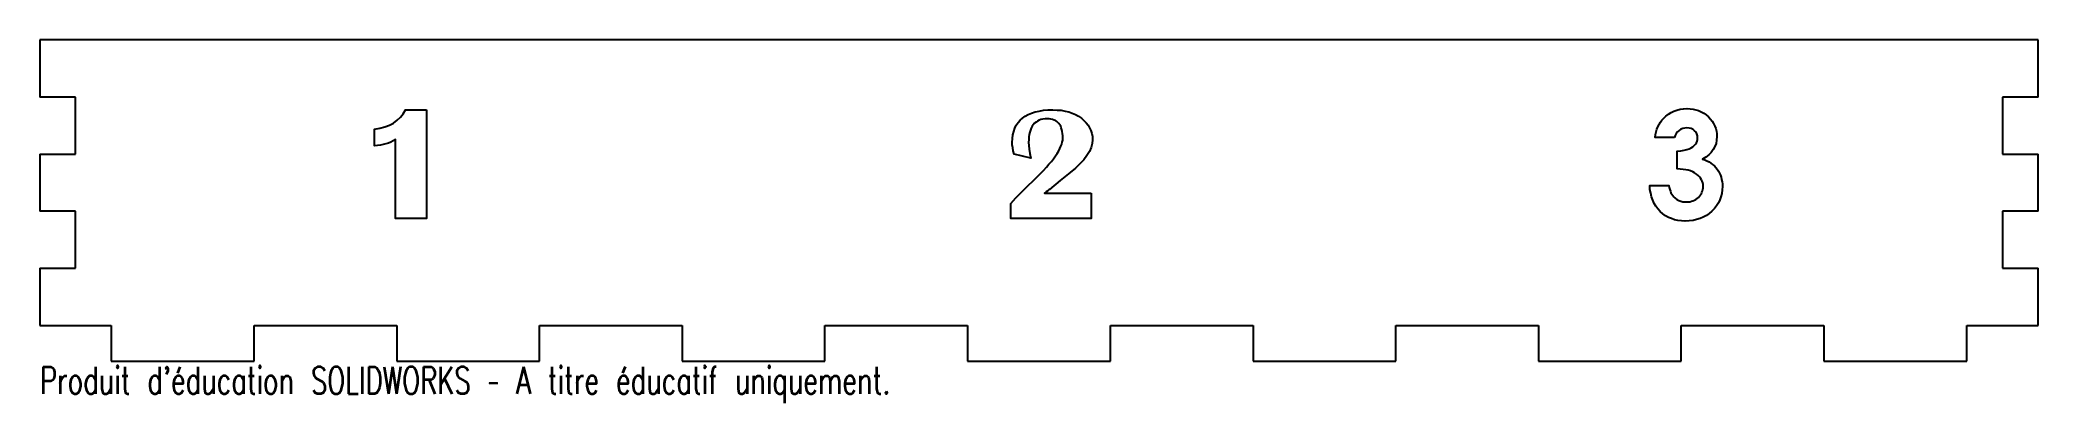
# Model space of a CAD drawing. Header units: inches. Extents: x -7 to 7, y -1.5 to 1.
import ezdxf

# ---------------------------------------------------------------- set-up
doc = ezdxf.new("R2010")
doc.units = ezdxf.units.IN
doc.header["$MEASUREMENT"] = 0
doc.styles.add('SLDTEXTSTYLE0', font='TXT', dxfattribs={"width": 0.7, "bigfont": 'bigfont'})

msp = doc.modelspace()

# ---------------------------------------------------------------- linework, layer by layer
at = {"color": 7, "linetype": 'Continuous', "lineweight": 25}
for p, q in [((7, 1), (-7, 1)), ((-7, 1), (-7, 0.6)), ((7, 0.6), (7, 1)), ((-6.75, 0.6), (-7, 0.6)), ((-6.75, 0.2), (-6.75, 0.6)), ((7, 0.6), (6.75, 0.6)), ((6.75, 0.6), (6.75, 0.2)), ((-7, 0.2), (-6.75, 0.2)), ((-7, 0.2), (-7, -0.2)), ((6.75, 0.2), (7, 0.2)), ((7, -0.2), (7, 0.2)), ((-6.75, -0.2), (-7, -0.2)), ((-6.75, -0.6), (-6.75, -0.2)), ((6.75, -0.2), (6.75, -0.6)), ((7, -0.2), (6.75, -0.2)), ((-7, -0.6), (-6.75, -0.6)), ((-7, -0.6), (-7, -1)), ((6.75, -0.6), (7, -0.6)), ((7, -1), (7, -0.6)), ((-7, -1), (-6.5, -1)), ((-6.5, -1), (-6.5, -1.25)), ((-5.5, -1.25), (-5.5, -1)), ((-5.5, -1), (-4.5, -1)), ((-4.5, -1), (-4.5, -1.25)), ((-3.5, -1.25), (-3.5, -1)), ((-3.5, -1), (-2.5, -1)), ((-2.5, -1), (-2.5, -1.25)), ((-1.5, -1.25), (-1.5, -1)), ((-1.5, -1), (-0.5, -1)), ((-0.5, -1), (-0.5, -1.25)), ((0.5, -1.25), (0.5, -1)), ((0.5, -1), (1.5, -1)), ((1.5, -1), (1.5, -1.25)), ((2.5, -1.25), (2.5, -1)), ((2.5, -1), (3.5, -1)), ((3.5, -1), (3.5, -1.25)), ((4.5, -1.25), (4.5, -1)), ((4.5, -1), (5.5, -1)), ((5.5, -1), (5.5, -1.25)), ((6.5, -1.25), (6.5, -1)), ((6.5, -1), (7, -1)), ((-6.5, -1.25), (-5.5, -1.25)), ((-4.5, -1.25), (-3.5, -1.25)), ((-2.5, -1.25), (-1.5, -1.25)), ((-0.5, -1.25), (0.5, -1.25)), ((1.5, -1.25), (2.5, -1.25)), ((3.5, -1.25), (4.5, -1.25)), ((5.5, -1.25), (6.5, -1.25))]:
    msp.add_line(p, q, dxfattribs=at)
at = {"color": 7, "linetype": 'Continuous', "flags": 128}
for points in [[(-4.292, 0.51), (-4.292, -0.25), (-4.292, -0.25), (-4.51, -0.25), (-4.51, -0.25), (-4.51, 0.303), (-4.51, 0.303), (-4.526, 0.293), (-4.542, 0.285), (-4.559, 0.278), (-4.577, 0.272), (-4.595, 0.267), (-4.615, 0.263), (-4.635, 0.26), (-4.656, 0.258), (-4.656, 0.258), (-4.656, 0.376), (-4.656, 0.376), (-4.618, 0.382), (-4.583, 0.391), (-4.551, 0.403), (-4.523, 0.418), (-4.497, 0.437), (-4.474, 0.458), (-4.454, 0.483), (-4.438, 0.51), (-4.438, 0.51), (-4.292, 0.51)], [(0.365, -0.073), (0.365, -0.25), (0.365, -0.25), (-0.198, -0.25), (-0.198, -0.25), (-0.198, -0.146), (-0.198, -0.146), (-0.162, -0.107), (-0.123, -0.067), (-0.081, -0.025), (-0.037, 0.017), (-0.037, 0.017), (-0.012, 0.041), (0.011, 0.064), (0.032, 0.086), (0.052, 0.108), (0.07, 0.129), (0.087, 0.149), (0.102, 0.168), (0.116, 0.187), (0.128, 0.205), (0.138, 0.223), (0.147, 0.239), (0.154, 0.255), (0.16, 0.271), (0.163, 0.285), (0.166, 0.299), (0.167, 0.312), (0.167, 0.312), (0.166, 0.328), (0.165, 0.344), (0.163, 0.358), (0.16, 0.371), (0.156, 0.384), (0.152, 0.395), (0.146, 0.405), (0.14, 0.414), (0.132, 0.422), (0.125, 0.429), (0.116, 0.435), (0.106, 0.439), (0.095, 0.443), (0.084, 0.446), (0.072, 0.447), (0.059, 0.448), (0.059, 0.448), (0.043, 0.447), (0.028, 0.445), (0.014, 0.442), (0.001, 0.438), (-0.011, 0.432), (-0.021, 0.424), (-0.031, 0.416), (-0.04, 0.406), (-0.048, 0.395), (-0.054, 0.383), (-0.06, 0.369), (-0.065, 0.354), (-0.068, 0.338), (-0.071, 0.321), (-0.072, 0.302), (-0.073, 0.282), (-0.073, 0.282), (-0.072, 0.26), (-0.069, 0.234), (-0.064, 0.205), (-0.058, 0.171), (-0.058, 0.171), (-0.174, 0.199), (-0.174, 0.199), (-0.18, 0.223), (-0.184, 0.245), (-0.187, 0.265), (-0.188, 0.282), (-0.188, 0.282), (-0.186, 0.309), (-0.183, 0.335), (-0.177, 0.359), (-0.17, 0.382), (-0.16, 0.402), (-0.147, 0.421), (-0.133, 0.438), (-0.116, 0.453), (-0.097, 0.467), (-0.076, 0.478), (-0.052, 0.488), (-0.027, 0.496), (0.001, 0.502), (0.031, 0.507), (0.063, 0.51), (0.098, 0.51), (0.098, 0.51), (0.128, 0.509), (0.156, 0.507), (0.183, 0.502), (0.208, 0.496), (0.233, 0.487), (0.255, 0.477), (0.277, 0.465), (0.297, 0.451), (0.315, 0.436), (0.331, 0.42), (0.345, 0.403), (0.355, 0.384), (0.364, 0.365), (0.37, 0.344), (0.374, 0.323), (0.375, 0.3), (0.375, 0.3), (0.373, 0.274), (0.365, 0.246), (0.353, 0.219), (0.336, 0.19), (0.314, 0.161), (0.287, 0.132), (0.256, 0.102), (0.219, 0.071), (0.219, 0.071), (0.149, 0.016), (0.149, 0.016), (0.073, -0.048), (0.073, -0.048), (0.069, -0.051), (0.061, -0.057), (0.051, -0.064), (0.038, -0.073), (0.038, -0.073), (0.365, -0.073)], [(4.452, 0.317), (4.317, 0.317), (4.317, 0.317), (4.32, 0.337), (4.325, 0.357), (4.33, 0.375), (4.337, 0.392), (4.345, 0.408), (4.354, 0.423), (4.364, 0.437), (4.375, 0.45), (4.375, 0.45), (4.392, 0.466), (4.41, 0.48), (4.429, 0.492), (4.449, 0.502), (4.47, 0.509), (4.493, 0.515), (4.516, 0.518), (4.541, 0.519), (4.541, 0.519), (4.562, 0.518), (4.583, 0.516), (4.603, 0.511), (4.622, 0.505), (4.64, 0.496), (4.658, 0.486), (4.674, 0.475), (4.69, 0.461), (4.704, 0.446), (4.716, 0.43), (4.726, 0.414), (4.735, 0.397), (4.742, 0.38), (4.746, 0.361), (4.749, 0.342), (4.75, 0.323), (4.75, 0.323), (4.748, 0.298), (4.744, 0.275), (4.736, 0.253), (4.724, 0.232), (4.71, 0.212), (4.693, 0.195), (4.673, 0.179), (4.65, 0.165), (4.65, 0.165), (4.666, 0.16), (4.68, 0.153), (4.695, 0.146), (4.708, 0.137), (4.72, 0.128), (4.732, 0.117), (4.742, 0.106), (4.752, 0.094), (4.76, 0.081), (4.768, 0.067), (4.774, 0.053), (4.779, 0.038), (4.783, 0.023), (4.786, 0.007), (4.788, -0.009), (4.788, -0.026), (4.788, -0.026), (4.787, -0.051), (4.784, -0.075), (4.778, -0.098), (4.77, -0.12), (4.76, -0.141), (4.747, -0.162), (4.732, -0.181), (4.715, -0.199), (4.696, -0.215), (4.676, -0.23), (4.654, -0.242), (4.632, -0.252), (4.608, -0.259), (4.583, -0.265), (4.556, -0.268), (4.528, -0.269), (4.528, -0.269), (4.502, -0.268), (4.477, -0.265), (4.453, -0.26), (4.431, -0.252), (4.41, -0.243), (4.389, -0.232), (4.371, -0.218), (4.353, -0.202), (4.337, -0.184), (4.323, -0.165), (4.311, -0.145), (4.301, -0.123), (4.292, -0.099), (4.286, -0.074), (4.281, -0.047), (4.279, -0.019), (4.279, -0.019), (4.413, -0.019), (4.413, -0.019), (4.416, -0.033), (4.419, -0.047), (4.424, -0.059), (4.428, -0.07), (4.434, -0.081), (4.44, -0.09), (4.447, -0.099), (4.455, -0.106), (4.472, -0.119), (4.491, -0.128), (4.512, -0.133), (4.536, -0.135), (4.536, -0.135), (4.548, -0.134), (4.56, -0.133), (4.572, -0.13), (4.582, -0.127), (4.593, -0.122), (4.602, -0.117), (4.611, -0.11), (4.62, -0.103), (4.628, -0.095), (4.635, -0.086), (4.641, -0.077), (4.645, -0.067), (4.649, -0.058), (4.652, -0.047), (4.653, -0.036), (4.654, -0.025), (4.654, -0.025), (4.653, -0.013), (4.651, -0.001), (4.647, 0.011), (4.642, 0.021), (4.636, 0.032), (4.627, 0.042), (4.618, 0.051), (4.607, 0.06), (4.594, 0.068), (4.581, 0.076), (4.566, 0.082), (4.549, 0.087), (4.532, 0.091), (4.513, 0.093), (4.493, 0.095), (4.471, 0.096), (4.471, 0.096), (4.471, 0.221), (4.471, 0.221), (4.498, 0.224), (4.521, 0.227), (4.54, 0.232), (4.556, 0.237), (4.569, 0.244), (4.581, 0.251), (4.591, 0.26), (4.6, 0.27), (4.607, 0.28), (4.611, 0.291), (4.614, 0.303), (4.615, 0.314), (4.615, 0.314), (4.614, 0.329), (4.61, 0.342), (4.604, 0.354), (4.594, 0.364), (4.583, 0.373), (4.57, 0.38), (4.556, 0.383), (4.54, 0.385), (4.54, 0.385), (4.525, 0.383), (4.511, 0.38), (4.498, 0.374), (4.485, 0.366), (4.474, 0.356), (4.465, 0.344), (4.457, 0.331), (4.452, 0.317)]]:
    msp.add_lwpolyline(points, dxfattribs=at)

# ---------------------------------------------------------------- texts
at = {"color": 7, "linetype": 'Continuous', "insert": (-7, -1.29), "char_height": 0.1903, "attachment_point": 1, "style": 'SLDTEXTSTYLE0'}
msp.add_mtext("Produit d'éducation SOLIDWORKS – A titre éducatif uniquement.", dxfattribs=at)

doc.saveas('drawing.dxf')
